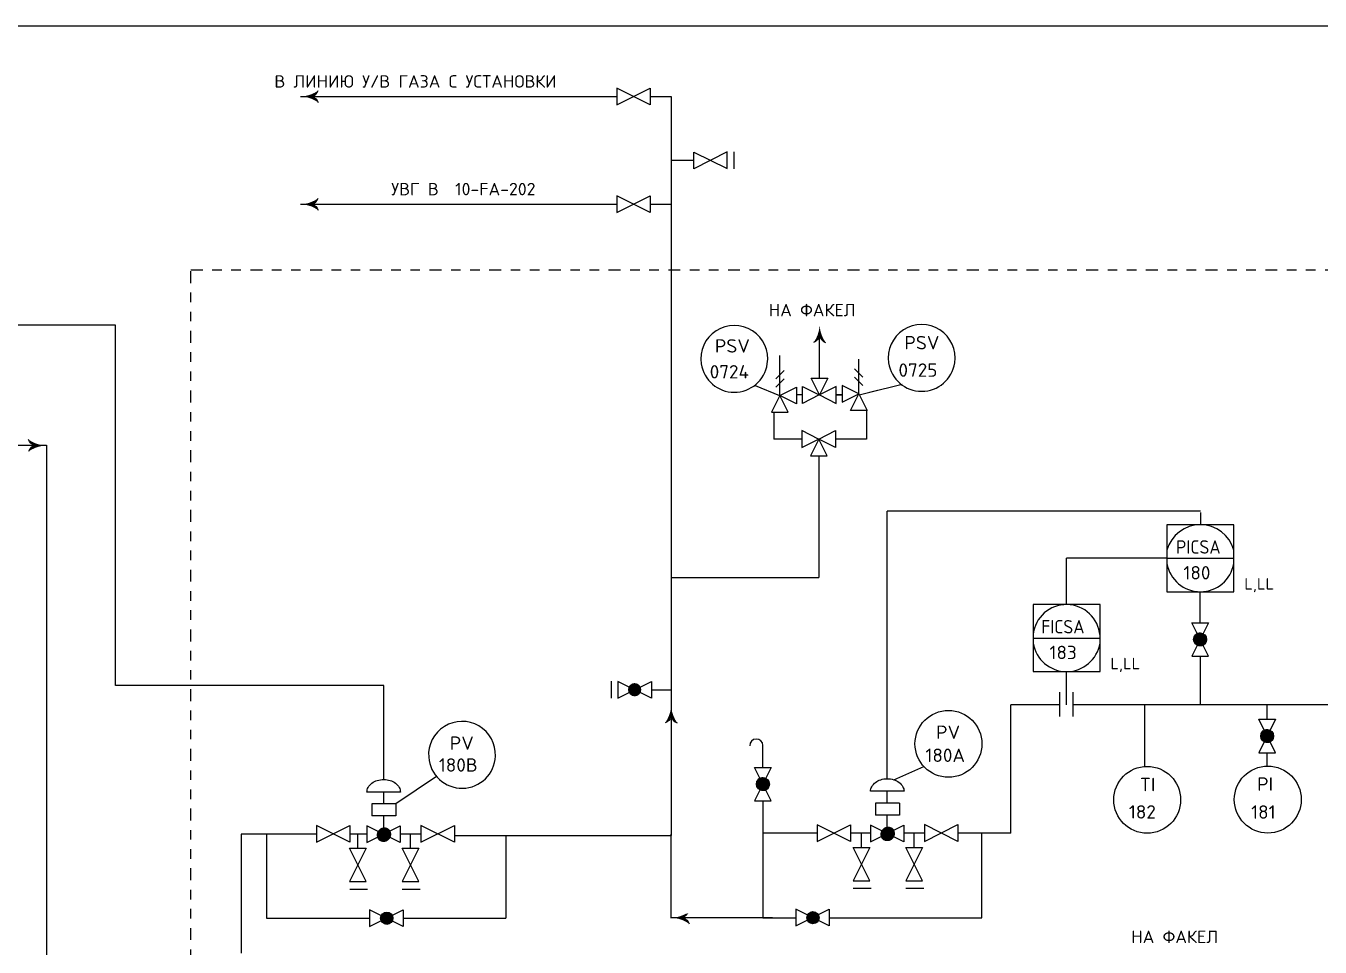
# Model space of a CAD drawing. Extents: x 270 to 589, y 86 to 206.
# Drawn here: x 481.67 to 495.21, y 105.96 to 115.6 of the extents above; entities that cross this region are included whole.
import ezdxf

# ---------------------------------------------------------------- set-up
doc = ezdxf.new("R2010")
doc.units = 0
doc.header["$MEASUREMENT"] = 0
doc.linetypes.add('DASHDOTDOT', pattern=[0.3125, 0.125, -0.0625, 0, -0.0625, 0, -0.0625])
doc.layers.get('0').update_dxf_attribs({"linetype": 'CONTINUOUS'})
doc.layers.add('IN-MIN-PROC', color=7, linetype='CONTINUOUS')
doc.styles.add('S1', font='SIMPLEX.shx')
doc.styles.add('SIMPLEX', font='SIMPLEX')

msp = doc.modelspace()

# ---------------------------------------------------------------- hatches: boundary and pattern name
h = msp.add_hatch()
h.set_pattern_fill('ANSI31', color=2, scale=0.0014, style=0)
h.set_pattern_definition([(45, (-105.17132342, 91.40027321), (-0.00012374368671, 0.00012374368671), [])])
edge = h.paths.add_edge_path()
edge.add_arc((493.958, 109.176), 0.0678, 0, 360)
h = msp.add_hatch()
h.set_pattern_fill('ANSI31', color=2, scale=0.0001, angle=270, style=0)
h.set_pattern_definition([(315, (337.863527658, 548.973096778), (8.83883476483e-06, 8.83883476483e-06), [])])
edge = h.paths.add_edge_path()
edge.add_arc((488.038, 108.65), 0.0696, 270, 630)
h = msp.add_hatch()
h.set_pattern_fill('ANSI31', color=2, scale=0.0014, style=0)
h.set_pattern_definition([(45, (-104.47011724, 90.38935928), (-0.00012374368671, 0.00012374368671), [])])
edge = h.paths.add_edge_path()
edge.add_arc((494.66, 108.165), 0.0678, 0, 360)
h = msp.add_hatch()
h.set_pattern_fill('ANSI31', color=2, scale=0.0014, style=0)
h.set_pattern_definition([(45, (-109.74864506, 89.8861229), (-0.00012374368671, 0.00012374368671), [])])
edge = h.paths.add_edge_path()
edge.add_arc((489.381, 107.662), 0.0678, 0, 360)
h = msp.add_hatch()
h.set_pattern_fill('ANSI31', color=2, scale=0.0014, style=0)
h.set_pattern_definition([(135, (1079.24604192, 97.7981024), (0.00012374368671, 0.00012374368671), [])])
edge = h.paths.add_edge_path()
edge.add_arc((485.414, 107.133), 0.0708, 180, 540, ccw=False)
h = msp.add_hatch()
h.set_pattern_fill('ANSI31', color=2, scale=0.0014, style=0)
h.set_pattern_definition([(135, (1084.51815991, 97.80633075), (0.00012374368671, 0.00012374368671), [])])
edge = h.paths.add_edge_path()
edge.add_arc((490.687, 107.141), 0.0708, 180, 540, ccw=False)
h = msp.add_hatch()
h.set_pattern_fill('ANSI31', color=2, scale=0.0001, style=0)
h.set_pattern_definition([(45, (36.865215388, -50.927420398), (-8.83883476483e-06, 8.83883476483e-06), [])])
edge = h.paths.add_edge_path()
edge.add_arc((485.443, 106.258), 0.0637, 0, 360)
h = msp.add_hatch()
h.set_pattern_fill('ANSI31', color=2, scale=0.0001, style=0)
h.set_pattern_definition([(45, (41.32687923, -50.921780572), (-8.83883476483e-06, 8.83883476483e-06), [])])
edge = h.paths.add_edge_path()
edge.add_arc((489.905, 106.264), 0.0637, 0, 360)

# ---------------------------------------------------------------- linework, layer by layer
at = {"color": 6, "linetype": 'CONTINUOUS'}
msp.add_line((271.084, 115.597), (567.702, 115.597, 0.558), dxfattribs=at)
at = {"color": 5, "linetype": 'CONTINUOUS'}
for p, q in [((484.539, 114.858), (487.851, 114.858)), ((488.201, 114.858), (488.42, 114.858)), ((488.42, 114.858), (488.42, 107.123)), ((484.539, 113.731), (487.851, 113.731)), ((488.201, 113.731), (488.42, 113.731)), ((489.975, 111.918), (489.975, 112.348)), ((489.794, 111.735), (489.734, 111.735)), ((490.149, 111.735), (490.21, 111.735)), ((489.495, 111.553), (489.495, 111.273)), ((490.466, 111.571), (490.466, 111.273)), ((489.787, 111.273), (489.495, 111.273)), ((490.466, 111.273), (490.141, 111.273)), ((480.077, 111.209), (481.881, 111.209)), ((481.881, 111.209), (481.881, 105.214)), ((489.966, 111.098), (489.966, 109.825)), ((488.42, 109.825), (489.966, 109.825)), ((492.486, 108.492), (491.976, 108.492)), ((491.976, 107.148), (491.976, 108.492)), ((492.794, 108.492), (492.626, 108.492)), ((501.44, 108.491), (492.794, 108.492)), ((489.381, 107.837), (489.381, 108.067)), ((489.381, 107.487), (489.381, 107.15)), ((484.536, 107.139), (483.918, 107.139)), ((483.918, 107.139), (483.918, 105.893)), ((484.184, 107.139), (484.184, 106.258)), ((484.706, 107.139), (484.536, 107.139)), ((485.235, 107.139), (485.056, 107.139)), ((485.801, 107.139), (485.585, 107.139)), ((486.151, 107.123), (488.42, 107.123)), ((486.688, 107.123), (486.688, 106.258)), ((488.42, 106.258), (488.42, 107.137)), ((489.38, 107.148), (489.38, 106.264)), ((489.948, 107.148), (489.38, 107.148)), ((490.328, 107.148), (490.298, 107.148)), ((490.507, 107.148), (490.328, 107.148)), ((491.073, 107.148), (490.857, 107.148)), ((491.976, 107.148), (491.423, 107.148)), ((491.672, 106.264), (491.672, 107.145)), ((484.184, 106.258), (485.264, 106.258)), ((485.614, 106.258), (486.688, 106.258)), ((489.48, 106.264), (488.42, 106.264)), ((489.38, 106.264), (489.725, 106.264)), ((490.075, 106.264), (490.886, 106.264)), ((490.886, 106.264), (491.672, 106.264))]:
    msp.add_line(p, q, dxfattribs=at)
at = {"color": 2}
for p, q in [((489.079, 114.101), (489.079, 114.28)), ((488.42, 114.191), (488.658, 114.192)), ((489.559, 111.728), (489.559, 112.147)), ((490.385, 111.746), (490.385, 112.109)), ((489.515, 111.903), (489.602, 111.991)), ((490.428, 111.921), (490.341, 112.009)), ((490.428, 111.834), (490.341, 111.921)), ((489.515, 111.816), (489.602, 111.903)), ((489.559, 111.728), (489.734, 111.816)), ((489.734, 111.816), (489.734, 111.641)), ((489.794, 111.822), (489.969, 111.735)), ((489.794, 111.647), (489.794, 111.822)), ((489.974, 111.735), (489.886, 111.91)), ((489.886, 111.91), (490.061, 111.91)), ((490.061, 111.91), (489.974, 111.735)), ((490.149, 111.822), (489.974, 111.735)), ((490.149, 111.647), (490.149, 111.822)), ((490.385, 111.746), (490.21, 111.834)), ((490.21, 111.834), (490.21, 111.659)), ((489.559, 111.728), (489.471, 111.553)), ((489.646, 111.553), (489.559, 111.728)), ((489.734, 111.641), (489.559, 111.728)), ((489.969, 111.735), (489.794, 111.647)), ((489.974, 111.735), (490.149, 111.647)), ((490.21, 111.659), (490.385, 111.746)), ((490.297, 111.571), (490.385, 111.746)), ((490.385, 111.746), (490.472, 111.571)), ((489.471, 111.553), (489.646, 111.553)), ((490.472, 111.571), (490.297, 111.571)), ((489.787, 111.361), (489.787, 111.186)), ((489.962, 111.273), (489.787, 111.361)), ((489.787, 111.186), (489.962, 111.273)), ((489.966, 111.273), (489.878, 111.098)), ((489.966, 111.273), (490.141, 111.361)), ((490.141, 111.186), (489.966, 111.273)), ((490.053, 111.098), (489.966, 111.273)), ((490.141, 111.361), (490.141, 111.186)), ((489.878, 111.098), (490.053, 111.098)), ((487.791, 108.739), (487.791, 108.56)), ((488.42, 108.646), (488.213, 108.646)), ((492.486, 108.626), (492.486, 108.369)), ((492.626, 108.626), (492.626, 108.369)), ((485.586, 107.579), (485.236, 107.579)), ((490.858, 107.587), (490.508, 107.587)), ((490.683, 107.463), (490.683, 107.586)), ((485.538, 107.455), (485.288, 107.455)), ((485.288, 107.455), (485.288, 107.33)), ((485.411, 107.455), (485.411, 107.578)), ((485.538, 107.455), (485.538, 107.33)), ((490.811, 107.463), (490.561, 107.463)), ((490.561, 107.463), (490.561, 107.338)), ((490.811, 107.463), (490.811, 107.338)), ((485.538, 107.33), (485.288, 107.33)), ((485.411, 107.139), (485.411, 107.33)), ((490.811, 107.338), (490.561, 107.338)), ((490.683, 107.147), (490.683, 107.338)), ((485.141, 106.992), (485.141, 107.139)), ((485.692, 106.992), (485.692, 107.139)), ((490.413, 107), (490.413, 107.148)), ((490.964, 107), (490.964, 107.148)), ((485.055, 106.564), (485.241, 106.564)), ((485.606, 106.564), (485.792, 106.564)), ((490.327, 106.572), (490.513, 106.572)), ((490.878, 106.572), (491.064, 106.572))]:
    msp.add_line(p, q, dxfattribs=at)
at = {"linetype": 'DASHDOTDOT'}
for p, q in [((483.391, 113.045), (516.706, 113.045)), ((483.391, 93.531), (483.391, 113.045))]:
    msp.add_line(p, q, dxfattribs=at)
at = {"color": 7, "linetype": 'CONTINUOUS'}
for p, q in [((490.21, 111.735), (490.149, 111.735)), ((493.611, 110.026), (492.56, 110.026)), ((492.56, 109.541), (492.56, 110.026)), ((493.958, 109.351), (493.958, 109.365)), ((493.958, 109.001), (493.958, 108.491)), ((484.885, 107.139), (484.877, 107.139)), ((485.982, 107.139), (485.97, 107.139)), ((491.254, 107.148), (491.242, 107.148)), ((485.379, 106.258), (485.507, 106.258)), ((489.841, 106.264), (489.968, 106.264)), ((489.841, 106.264), (489.968, 106.264))]:
    msp.add_line(p, q, dxfattribs=at)
for p, q in [((493.963, 110.505), (493.963, 110.376)), ((493.377, 108.489), (493.377, 107.847)), ((494.657, 108.489), (494.657, 108.34)), ((494.657, 107.99), (494.657, 107.847)), ((490.752, 107.708), (491.067, 107.846))]:
    msp.add_line(p, q)
at = {"linetype": 'CONTINUOUS'}
for p, q in [((493.611, 110.026), (494.311, 110.026)), ((492.21, 109.191), (492.91, 109.191))]:
    msp.add_line(p, q, dxfattribs=at)
at = {"color": 5, "linetype": 'CONTINUOUS'}
for points in [[(484.664, 114.858, 0.206864), (484.726, 114.921)], [(484.664, 114.858, -0.206864), (484.726, 114.796)], [(484.664, 113.731, 0.206864), (484.726, 113.793)], [(484.664, 113.731, -0.206864), (484.726, 113.668)], [(489.975, 112.348, -0.206864), (489.912, 112.285, -0.206864)], [(489.975, 112.348, 0.206864), (490.037, 112.285, 0.206864)], [(481.756, 111.205, -0.206864), (481.693, 111.268)], [(481.756, 111.205, 0.206864), (481.693, 111.143)], [(488.42, 108.367, -0.206864), (488.358, 108.304)], [(488.42, 108.367, 0.206864), (488.483, 108.304)], [(488.545, 106.264, -0.206864), (488.608, 106.201)]]:
    msp.add_lwpolyline(points, format="xyb", dxfattribs=at)
at = {"color": 2}
for points in [[(487.851, 114.771), (488.201, 114.946), (488.201, 114.771), (487.851, 114.946)], [(489.007, 114.278), (488.658, 114.101), (488.657, 114.276), (489.008, 114.103)], [(487.851, 113.644), (488.201, 113.819), (488.201, 113.644), (487.851, 113.819)], [(494.046, 109.001), (493.871, 109.351), (494.046, 109.351), (493.871, 109.001)], [(487.863, 108.562), (488.213, 108.737), (488.213, 108.562), (487.863, 108.737)], [(494.747, 107.99), (494.572, 108.34), (494.747, 108.34), (494.572, 107.99)], [(489.468, 107.487), (489.293, 107.837), (489.468, 107.837), (489.293, 107.487)], [(484.706, 107.054), (485.056, 107.229), (485.056, 107.054), (484.706, 107.229)], [(485.585, 107.05), (485.235, 107.225), (485.235, 107.05), (485.585, 107.225)], [(485.801, 107.055), (486.151, 107.23), (486.151, 107.055), (485.801, 107.23)], [(489.948, 107.062), (490.298, 107.237), (490.298, 107.062), (489.948, 107.237)], [(490.857, 107.059), (490.507, 107.234), (490.507, 107.059), (490.857, 107.234)], [(491.073, 107.063), (491.423, 107.238), (491.423, 107.063), (491.073, 107.238)], [(485.228, 106.642), (485.053, 106.992), (485.228, 106.992), (485.053, 106.642)], [(485.779, 106.642), (485.604, 106.992), (485.779, 106.992), (485.604, 106.642)], [(490.5, 106.65), (490.325, 107), (490.5, 107), (490.325, 106.65)], [(491.051, 106.65), (490.876, 107), (491.051, 107), (490.876, 106.65)], [(485.264, 106.173), (485.614, 106.348), (485.614, 106.173), (485.264, 106.348)], [(489.725, 106.178), (490.075, 106.353), (490.075, 106.178), (489.725, 106.353)]]:
    msp.add_lwpolyline(points, close=True, dxfattribs=at)
for points in [[(494.311, 110.051), (494.311, 110.376), (493.611, 110.376), (493.611, 110.026)], [(493.611, 110.026), (493.611, 109.972)], [(494.311, 109.972), (494.311, 110.051)], [(493.611, 109.972), (493.611, 109.676), (494.311, 109.676), (494.311, 109.972)], [(492.91, 109.216), (492.91, 109.541), (492.21, 109.541), (492.21, 109.191)], [(492.91, 109.137), (492.91, 109.216)], [(492.21, 109.191), (492.21, 109.137)], [(492.21, 109.137), (492.21, 108.841), (492.91, 108.841), (492.91, 109.137)]]:
    msp.add_lwpolyline(points)
for points in [[(490.508, 107.587, -0.126822), (490.52, 107.635, -0.10607), (490.559, 107.68, -0.085783), (490.614, 107.708, -0.075445), (490.683, 107.718, -0.075445), (490.752, 107.708, -0.085783), (490.806, 107.68, -0.10607), (490.845, 107.635, -0.126822), (490.858, 107.587)], [(485.236, 107.579, -0.126822), (485.248, 107.627, -0.10607), (485.287, 107.672, -0.085783), (485.342, 107.7, -0.075445), (485.411, 107.71, -0.075445), (485.48, 107.7, -0.085783), (485.534, 107.672, -0.10607), (485.573, 107.627, -0.126822), (485.586, 107.579, -0.126822)]]:
    msp.add_lwpolyline(points, format="xyb", dxfattribs=at)
at = {"color": 7, "linetype": 'CONTINUOUS'}
for centre in [(493.958, 109.176), (494.66, 108.165), (489.381, 107.662)]:
    msp.add_circle(centre, 0.0678, dxfattribs=at)
for centre in [(491.323, 108.083), (494.666, 107.5), (493.404, 107.498)]:
    msp.add_circle(centre, 0.35)
for centre, radius, start, end in [((489.081, 112.113), 0.35, 351.1529, 188.8471), ((491.043, 112.123), 0.35, 351.1529, 188.8471), ((489.081, 112.113), 0.35, 188.8471, 351.1529), ((491.043, 112.123), 0.35, 188.8471, 351.1529), ((493.961, 110.013), 0.363, 15.2969, 164.7031), ((493.961, 110.026), 0.35, 359.1283, 0), ((493.961, 110.03), 0.355, 189.453, 350.547), ((492.559, 109.189), 0.352, 4.4273, 173.7886), ((492.56, 109.195), 0.355, 189.453, 350.547), ((492.56, 109.191), 0.35, 359.1283, 0), ((486.231, 107.969), 0.35, 357.642, 184.0451), ((486.231, 107.969), 0.35, 184.0451, 357.642)]:
    msp.add_arc(centre, radius, start, end)
at = {"color": 5, "linetype": 'CONTINUOUS'}
msp.add_arc((489.312, 108.064), 0.0695, 2.4916, 180, dxfattribs=at)
for points in [[(484.656, 114.882), (484.708, 114.89), (484.692, 114.899), (484.718, 114.904)], [(484.692, 114.899), (484.718, 114.904), (484.726, 114.921)], [(484.539, 114.858), (484.664, 114.858), (484.579, 114.861), (484.68, 114.866)], [(484.539, 114.858), (484.664, 114.858), (484.579, 114.855), (484.68, 114.85)], [(484.579, 114.861), (484.68, 114.866), (484.618, 114.87), (484.695, 114.877)], [(484.579, 114.855), (484.68, 114.85), (484.618, 114.847), (484.695, 114.84)], [(484.618, 114.87), (484.695, 114.877), (484.656, 114.882), (484.708, 114.89)], [(484.618, 114.847), (484.695, 114.84), (484.656, 114.834), (484.708, 114.827)], [(484.656, 114.834), (484.708, 114.827), (484.692, 114.817), (484.718, 114.812)], [(484.692, 114.817), (484.718, 114.812), (484.726, 114.796)], [(484.539, 113.731), (484.664, 113.731), (484.579, 113.734), (484.68, 113.739)], [(484.539, 113.731), (484.664, 113.731), (484.579, 113.727), (484.68, 113.723)], [(484.579, 113.734), (484.68, 113.739), (484.618, 113.742), (484.695, 113.749)], [(484.579, 113.727), (484.68, 113.723), (484.618, 113.719), (484.695, 113.712)], [(484.618, 113.742), (484.695, 113.749), (484.656, 113.755), (484.708, 113.762)], [(484.618, 113.719), (484.695, 113.712), (484.656, 113.707), (484.708, 113.699)], [(484.656, 113.755), (484.708, 113.762), (484.692, 113.772), (484.718, 113.777)], [(484.656, 113.707), (484.708, 113.699), (484.692, 113.689), (484.718, 113.684)], [(484.692, 113.772), (484.718, 113.777), (484.726, 113.793)], [(484.692, 113.689), (484.718, 113.684), (484.726, 113.668)], [(489.975, 112.473), (489.975, 112.348), (489.972, 112.433), (489.967, 112.331)], [(489.975, 112.473), (489.975, 112.348), (489.978, 112.433), (489.983, 112.331)], [(489.951, 112.355), (489.943, 112.304), (489.934, 112.319), (489.929, 112.293)], [(489.963, 112.393), (489.956, 112.316), (489.951, 112.355), (489.943, 112.304)], [(489.972, 112.433), (489.967, 112.331), (489.963, 112.393), (489.956, 112.316)], [(489.978, 112.433), (489.983, 112.331), (489.986, 112.393), (489.993, 112.316)], [(489.986, 112.393), (489.993, 112.316), (489.999, 112.355), (490.006, 112.304)], [(489.999, 112.355), (490.006, 112.304), (490.016, 112.319), (490.021, 112.293)], [(489.934, 112.319), (489.929, 112.293), (489.912, 112.285)], [(490.016, 112.319), (490.021, 112.293), (490.037, 112.285)], [(481.727, 111.246), (481.701, 111.252), (481.693, 111.268)], [(481.764, 111.229), (481.712, 111.237), (481.727, 111.246), (481.701, 111.252)], [(481.802, 111.217), (481.725, 111.224), (481.764, 111.229), (481.712, 111.237)], [(481.727, 111.164), (481.701, 111.159), (481.693, 111.143)], [(481.764, 111.181), (481.712, 111.174), (481.727, 111.164), (481.701, 111.159)], [(481.802, 111.194), (481.725, 111.187), (481.764, 111.181), (481.712, 111.174)], [(481.841, 111.209), (481.74, 111.213), (481.802, 111.217), (481.725, 111.224)], [(481.841, 111.202), (481.74, 111.197), (481.802, 111.194), (481.725, 111.187)], [(481.881, 111.205), (481.756, 111.205), (481.841, 111.209), (481.74, 111.213)], [(481.881, 111.205), (481.756, 111.205), (481.841, 111.202), (481.74, 111.197)], [(488.409, 108.413), (488.402, 108.336), (488.396, 108.375), (488.389, 108.323)], [(488.417, 108.452), (488.412, 108.351), (488.409, 108.413), (488.402, 108.336)], [(488.42, 108.492), (488.42, 108.367), (488.417, 108.452), (488.412, 108.351)], [(488.42, 108.492), (488.42, 108.367), (488.424, 108.452), (488.429, 108.351)], [(488.424, 108.452), (488.429, 108.351), (488.432, 108.413), (488.439, 108.336)], [(488.432, 108.413), (488.439, 108.336), (488.445, 108.375), (488.452, 108.323)], [(488.379, 108.338), (488.374, 108.312), (488.358, 108.304)], [(488.396, 108.375), (488.389, 108.323), (488.379, 108.338), (488.374, 108.312)], [(488.445, 108.375), (488.452, 108.323), (488.462, 108.338), (488.467, 108.312)], [(488.462, 108.338), (488.467, 108.312), (488.483, 108.304)], [(488.42, 106.264), (488.545, 106.264), (488.46, 106.267), (488.562, 106.272)], [(488.42, 106.264), (488.545, 106.264), (488.46, 106.26), (488.562, 106.255)], [(488.46, 106.267), (488.562, 106.272), (488.5, 106.275), (488.577, 106.282)], [(488.46, 106.26), (488.562, 106.255), (488.5, 106.252), (488.577, 106.245)], [(488.5, 106.275), (488.577, 106.282), (488.538, 106.288), (488.589, 106.295)], [(488.5, 106.252), (488.577, 106.245), (488.538, 106.239), (488.589, 106.232)], [(488.538, 106.288), (488.589, 106.295), (488.574, 106.305), (488.6, 106.31)], [(488.538, 106.239), (488.589, 106.232), (488.574, 106.222), (488.6, 106.217)], [(488.574, 106.222), (488.6, 106.217), (488.608, 106.201)]]:
    msp.add_solid(points, dxfattribs=at)
at = {"layer": 'IN-MIN-PROC', "color": 7, "linetype": 'CONTINUOUS'}
for p, q in [((482.605, 112.466), (480.006, 112.466)), ((482.605, 108.695), (482.605, 112.466)), ((489.301, 111.835), (489.556, 111.728)), ((490.39, 111.737), (490.581, 111.785)), ((490.486, 111.761), (490.84, 111.848)), ((490.683, 107.718), (490.683, 110.517)), ((493.963, 110.517), (490.683, 110.517)), ((493.958, 109.351), (493.958, 109.676)), ((492.56, 108.49), (492.56, 108.841)), ((485.411, 108.695), (482.605, 108.695)), ((485.411, 107.71), (485.411, 108.695)), ((485.963, 107.743), (485.538, 107.455))]:
    msp.add_line(p, q, dxfattribs=at)
for centre in [(485.443, 106.258), (489.905, 106.264)]:
    msp.add_circle(centre, 0.0637, dxfattribs=at)

# ---------------------------------------------------------------- texts
at = {"color": 1, "linetype": 'CONTINUOUS', "style": 'SIMPLEX'}
for s, p in [('В ЛИНИЮ У/В ГАЗА С УСТАНОВКИ', (484.267, 114.951)), ('УВГ В  10-FA-202', (485.49, 113.824)), ('НА ФАКЕЛ', (489.442, 112.558)), ('НА ФАКЕЛ', (493.237, 105.999))]:
    msp.add_text(s, height=0.13, dxfattribs=at).set_placement(p)
at = {"color": 7, "linetype": 'CONTINUOUS'}
for s, height, style, p in [('PSV', 0.14, 'SIMPLEX', (490.862, 112.212)), ('PSV', 0.14, 'SIMPLEX', (488.878, 112.178)), ('0725', 0.14, 'SIMPLEX', (490.8, 111.925)), ('0724', 0.14, 'SIMPLEX', (488.824, 111.907)), ('180', 0.14, 'SIMPLEX', (493.783, 109.804)), ('L,LL', 0.12, 'SIMPLEX', (494.42, 109.698)), ('183', 0.14, 'SIMPLEX', (492.381, 108.97)), ('L,LL', 0.12, 'SIMPLEX', (493.018, 108.864)), ('PV', 0.14, 'SIMPLEX', (491.194, 108.135)), ('PV', 0.14, 'SIMPLEX', (486.103, 108.021)), ('180A', 0.14, 'SIMPLEX', (491.082, 107.894)), ('180B', 0.14, 'SIMPLEX', (485.988, 107.792)), ('TI', 0.14, 'S1', (493.328, 107.588)), ('PI', 0.14, 'S1', (494.555, 107.593)), ('182', 0.14, 'S1', (493.212, 107.301)), ('181', 0.14, 'S1', (494.492, 107.3))]:
    msp.add_text(s, height=height, dxfattribs=dict(at, style=style)).set_placement(p)
at = {"color": 7, "linetype": 'CONTINUOUS', "style": 'SIMPLEX', "width": 0.9}
for s, p in [('PICSA', (493.706, 110.074)), ('FICSA', (492.295, 109.239))]:
    msp.add_text(s, height=0.14, dxfattribs=at).set_placement(p)

doc.saveas('drawing.dxf')
